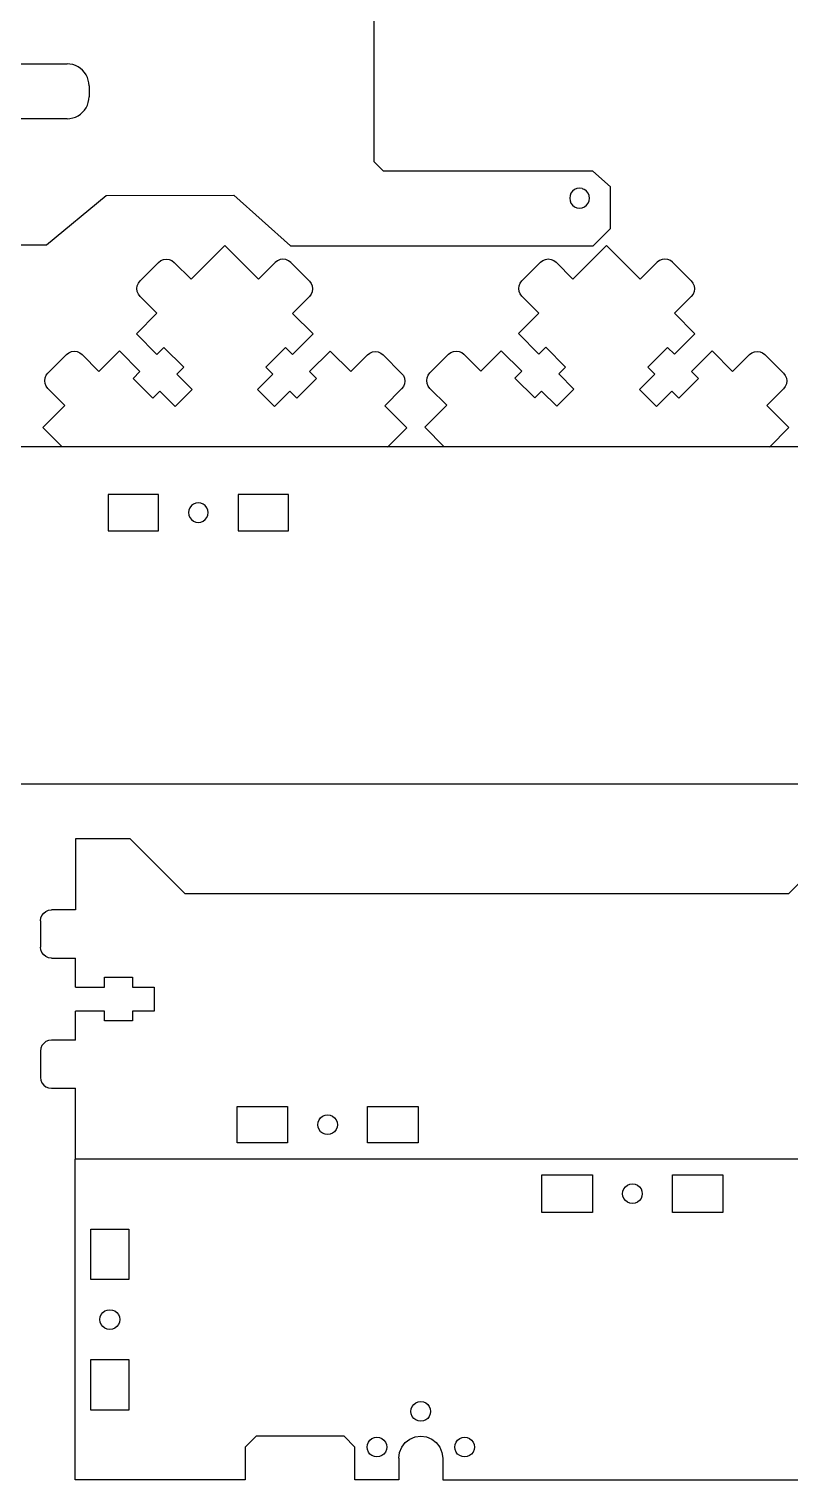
# Model space of a CAD drawing. Extents: x -217 to 602, y -128 to 416.
# Drawn here: x -63.5 to 75.2, y -127.6 to 136.9 of the extents above; entities that cross this region are included whole.
import ezdxf

# ---------------------------------------------------------------- set-up
doc = ezdxf.new("R2010")
doc.units = 0
doc.layers.add('Layer_1', color=7, linetype='CONTINUOUS')

msp = doc.modelspace()

# ---------------------------------------------------------------- linework, layer by layer
at = {"layer": 'Layer_1', "color": 4}
for p, q in [((-0.582843, 112.724101), (-0.573953, 160.890657)), ((1.108617, 111.007315), (-0.582843, 112.724101)), ((39.311905, 111.007315), (1.108617, 111.007315)), ((42.519637, 108.1729), (39.311905, 111.007315)), ((-60.321832, 97.564421), (-49.445632, 106.554215)), ((-49.445632, 106.554215), (-26.195458, 106.620932)), ((-26.195458, 106.620932), (-15.843218, 97.3976)), ((42.519637, 100.54068), (42.519637, 108.1729)), ((39.376548, 97.3976), (42.519637, 100.54068)), ((-97.118791, 97.590386), (-60.321832, 97.564421)), ((-15.843218, 97.3976), (39.376548, 97.3976))]:
    msp.add_line(p, q, dxfattribs=at)
at = {"layer": 'Layer_1', "color": 7}
for p, q in [((-79.53031, 130.579652), (-56.576302, 130.579652)), ((-56.055207, 130.545446), (-56.576302, 130.579652)), ((-55.543087, 130.443366), (-56.055207, 130.545446)), ((-55.048633, 130.275162), (-55.543087, 130.443366)), ((-54.580286, 130.043768), (-55.048633, 130.275162)), ((-54.146115, 129.753079), (-54.580286, 130.043768)), ((-53.753516, 129.408091), (-54.146115, 129.753079)), ((-53.409233, 129.014701), (-53.753516, 129.408091)), ((-53.119108, 128.579627), (-53.409233, 129.014701)), ((-52.888166, 128.110405), (-53.119108, 128.579627)), ((-52.7203, 127.614964), (-52.888166, 128.110405)), ((-52.618446, 127.101771), (-52.7203, 127.614964)), ((-52.584269, 126.579688), (-52.618446, 127.101771)), ((-52.618446, 124.057609), (-52.584269, 124.579692)), ((-52.584269, 126.579688), (-52.584269, 124.579664)), ((-54.146115, 121.406329), (-53.753516, 121.751289)), ((-53.753516, 121.751289), (-53.409233, 122.144678)), ((-53.409233, 122.144678), (-53.119108, 122.579724)), ((-53.119108, 122.579724), (-52.888166, 123.048947)), ((-52.888166, 123.048947), (-52.7203, 123.544444)), ((-52.7203, 123.544444), (-52.618446, 124.057609)), ((-56.576302, 120.579728), (-79.53031, 120.579728)), ((-56.576302, 120.579728), (-56.055207, 120.613962)), ((-56.055207, 120.613962), (-55.543087, 120.716041)), ((-55.543087, 120.716041), (-55.048633, 120.884189)), ((-55.048633, 120.884189), (-54.580286, 121.115612)), ((-54.580286, 121.115612), (-54.146115, 121.406329)), ((35.132879, 106.552239), (35.071665, 106.086432)), ((35.071665, 106.086432), (35.132879, 105.620596)), ((35.312344, 106.98641), (35.132879, 106.552239)), ((35.597812, 107.359197), (35.312344, 106.98641)), ((35.969894, 107.645258), (35.597812, 107.359197)), ((36.403133, 107.82509), (35.969894, 107.645258)), ((36.868066, 107.886388), (36.403133, 107.82509)), ((37.332999, 107.82509), (36.868066, 107.886388)), ((37.332999, 107.82509), (37.766267, 107.645258)), ((38.138317, 107.359197), (37.766267, 107.645258)), ((38.423813, 106.98641), (38.138317, 107.359197)), ((38.603278, 106.552239), (38.423813, 106.98641)), ((38.603278, 105.620596), (38.664464, 106.086432)), ((38.604182, 106.505701), (38.604182, 106.552239)), ((38.664464, 106.086432), (38.604182, 106.505701)), ((35.132879, 105.620596), (35.312344, 105.186425)), ((35.312344, 105.186425), (35.597812, 104.813638)), ((35.597812, 104.813638), (35.969894, 104.527605)), ((35.969894, 104.527605), (36.403133, 104.347773)), ((36.403133, 104.347773), (36.868066, 104.286446)), ((36.868066, 104.286446), (37.332999, 104.347773)), ((37.332999, 104.347773), (37.766267, 104.527605)), ((37.766267, 104.527605), (38.138317, 104.813638)), ((38.138317, 104.813638), (38.423813, 105.186425)), ((38.423813, 105.186425), (38.603278, 105.620596)), ((-39.933739, 52.05473), (-49.115359, 52.05473)), ((-49.115359, 52.05473), (-49.115359, 45.454738)), ((-39.933739, 45.454738), (-39.933739, 52.05473)), ((-33.547389, 50.315084), (-33.919809, 50.028742)), ((-33.113754, 50.495086), (-33.547389, 50.315084)), ((-32.648313, 50.556469), (-33.113754, 50.495086)), ((-32.182957, 50.495086), (-32.648313, 50.556469)), ((-31.749294, 50.315084), (-32.182957, 50.495086)), ((-31.376902, 50.028742), (-31.749294, 50.315084)), ((-25.362944, 52.05473), (-25.362944, 45.454738)), ((-16.181324, 52.05473), (-25.362916, 52.05473)), ((-16.181324, 45.454738), (-16.181324, 52.05473)), ((-34.446464, 48.754762), (-34.385165, 48.288447)), ((-34.385165, 49.221078), (-34.446436, 48.754762)), ((-34.205587, 49.655616), (-34.385165, 49.221078)), ((-34.385165, 48.288447), (-34.205587, 47.853909)), ((-33.919809, 50.028742), (-34.205587, 49.655616)), ((-34.205587, 47.853909), (-33.919809, 47.480755)), ((-31.091124, 49.655616), (-31.376902, 50.028742)), ((-31.376902, 47.480755), (-31.091124, 47.853909)), ((-30.91149, 49.221078), (-31.091124, 49.655616)), ((-31.091124, 47.853909), (-30.91149, 48.288447)), ((-30.850219, 48.754762), (-30.91149, 49.221078)), ((-30.91149, 48.288447), (-30.850219, 48.754762)), ((-49.115359, 45.454738), (-39.933739, 45.454738)), ((-33.919809, 47.480755), (-33.547389, 47.194412)), ((-33.547389, 47.194412), (-33.113754, 47.014439)), ((-33.113754, 47.014439), (-32.648313, 46.953056)), ((-32.648313, 46.953056), (-32.182957, 47.014439)), ((-32.182957, 47.014439), (-31.749294, 47.194412)), ((-31.749294, 47.194412), (-31.376902, 47.480755)), ((-25.362944, 45.454738), (-16.181324, 45.454738)), ((-25.57653, -66.136801), (-25.57653, -59.549988)), ((-25.57653, -59.549988), (-16.376594, -59.549988)), ((-16.376594, -59.549988), (-16.376594, -66.136801)), ((-1.77673, -59.549988), (7.423206, -59.549988)), ((-1.77673, -66.136801), (-1.77673, -59.549988)), ((7.423206, -59.549988), (7.423206, -66.136801)), ((-10.878368, -62.843352), (-10.816985, -62.377996)), ((-10.816985, -63.308765), (-10.878368, -62.843352)), ((-10.816985, -62.377996), (-10.636984, -61.944333)), ((-10.636984, -63.742456), (-10.816985, -63.308765)), ((-10.636984, -61.944333), (-10.350669, -61.571941)), ((-10.350669, -61.571941), (-9.977515, -61.286163)), ((-9.977515, -61.286163), (-9.542978, -61.1065)), ((-9.542978, -61.1065), (-9.076662, -61.045258)), ((-9.076662, -61.045258), (-8.610318, -61.1065)), ((-8.610318, -61.1065), (-8.175808, -61.286163)), ((-8.175808, -61.286163), (-7.802654, -61.571941)), ((-7.802654, -61.571941), (-7.51634, -61.944333)), ((-7.51634, -61.944333), (-7.336338, -62.377996)), ((-7.336338, -63.308765), (-7.51634, -63.742456)), ((-7.336338, -62.377996), (-7.274955, -62.843352)), ((-7.274955, -62.843352), (-7.336338, -63.308765)), ((-10.350669, -64.114848), (-10.636984, -63.742456)), ((-9.977515, -64.400598), (-10.350669, -64.114848)), ((-9.542978, -64.580261), (-9.977515, -64.400598)), ((-9.076662, -64.641475), (-9.542978, -64.580261)), ((-8.610318, -64.580261), (-9.076662, -64.641475)), ((-8.175808, -64.400598), (-8.610318, -64.580261)), ((-7.802654, -64.114848), (-8.175808, -64.400598)), ((-7.51634, -63.742456), (-7.802654, -64.114848)), ((-16.376594, -66.136801), (-25.57653, -66.136801)), ((7.423206, -66.136801), (-1.77673, -66.136801)), ((30.018905, -78.865785), (30.018905, -71.965819)), ((30.018905, -71.965819), (39.218898, -71.965819)), ((39.218898, -71.965819), (39.218898, -78.865785)), ((45.244879, -74.141808), (45.618033, -73.855466)), ((45.618033, -73.855466), (46.052571, -73.675464)), ((46.052571, -73.675436), (46.518886, -73.614081)), ((46.518886, -73.614081), (46.985202, -73.675436)), ((46.985202, -73.675436), (47.41974, -73.855438)), ((47.41974, -73.855466), (47.792894, -74.141808)), ((53.818875, -78.865785), (53.818875, -71.965819)), ((53.818875, -71.965819), (63.018896, -71.965819)), ((63.018896, -71.965819), (63.018896, -78.865785)), ((44.717152, -75.415788), (44.778563, -74.9495)), ((44.778563, -75.882132), (44.717152, -75.415788)), ((44.778563, -74.9495), (44.958536, -74.514934)), ((44.958536, -76.316641), (44.778563, -75.882132)), ((44.958536, -74.514934), (45.244879, -74.14178)), ((45.244879, -76.689824), (44.958536, -76.316641)), ((45.618033, -76.976138), (45.244879, -76.689824)), ((47.792894, -76.689824), (47.41974, -76.976138)), ((47.792894, -74.141808), (48.079237, -74.514963)), ((48.079237, -76.316641), (47.792894, -76.689824)), ((48.079237, -74.514934), (48.25921, -74.9495)), ((48.25921, -75.882132), (48.079237, -76.316641)), ((48.25921, -74.9495), (48.320621, -75.415788)), ((48.320621, -75.415788), (48.25921, -75.882132)), ((39.218898, -78.865785), (30.018905, -78.865785)), ((46.052571, -77.156139), (45.618033, -76.976138)), ((46.518886, -77.217494), (46.052571, -77.156139)), ((46.985202, -77.156139), (46.518886, -77.217494)), ((47.41974, -76.976138), (46.985202, -77.156139)), ((63.018896, -78.865785), (53.818875, -78.865785)), ((-52.23098, -81.865779), (-45.331126, -81.865779)), ((-52.23098, -91.0658), (-52.23098, -81.865779)), ((-45.331126, -81.865779), (-45.331126, -91.0658)), ((-45.331126, -91.0658), (-52.23098, -91.0658)), ((-50.521306, -97.899473), (-50.341304, -97.464907)), ((-50.341304, -97.464907), (-50.05499, -97.091753)), ((-50.05499, -97.091781), (-49.681836, -96.805466)), ((-49.681836, -96.805466), (-49.247298, -96.625465)), ((-49.247298, -96.625465), (-48.780982, -96.564054)), ((-48.780982, -96.564054), (-48.314638, -96.625465)), ((-48.314638, -96.625465), (-47.880101, -96.805466)), ((-47.880101, -96.805466), (-47.506946, -97.091781)), ((-47.506946, -97.091781), (-47.22066, -97.464935)), ((-47.22066, -97.464907), (-47.040659, -97.899473)), ((-50.582689, -98.365817), (-50.521306, -97.899473)), ((-50.521306, -98.832132), (-50.582689, -98.365817)), ((-50.341304, -99.26667), (-50.521306, -98.832104)), ((-50.05499, -99.639824), (-50.341304, -99.26667)), ((-49.681836, -99.92611), (-50.05499, -99.639824)), ((-49.247298, -100.106112), (-49.681836, -99.92611)), ((-48.780982, -100.167523), (-49.247298, -100.106112)), ((-48.314638, -100.106112), (-48.780982, -100.167523)), ((-47.880101, -99.92611), (-48.314638, -100.106112)), ((-47.506946, -99.639824), (-47.880101, -99.92611)), ((-47.22066, -99.26667), (-47.506946, -99.639824)), ((-47.040659, -98.832132), (-47.22066, -99.26667)), ((-47.040659, -97.899473), (-46.979276, -98.365817)), ((-46.979276, -98.365817), (-47.040659, -98.832104)), ((-52.23098, -114.865798), (-52.23098, -105.665777)), ((-52.23098, -105.665805), (-45.331126, -105.665805)), ((-45.331126, -105.665805), (-45.331126, -114.865798)), ((6.646108, -113.842996), (7.018895, -113.556964)), ((7.018895, -113.556964), (7.453009, -113.377132)), ((7.453009, -113.377132), (7.918902, -113.315805)), ((7.918902, -113.315805), (8.384766, -113.377132)), ((8.384766, -113.377132), (8.818908, -113.556964)), ((8.818908, -113.556964), (9.191696, -113.842996)), ((-45.331126, -114.865798), (-52.23098, -114.865798)), ((6.118888, -115.11579), (6.180243, -114.649926)), ((6.180243, -115.581683), (6.118888, -115.11579)), ((6.180243, -114.649926), (6.360047, -114.215812)), ((6.360047, -116.015797), (6.180243, -115.581683)), ((6.360047, -114.215812), (6.646108, -113.842996)), ((6.646108, -116.388584), (6.360047, -116.015797)), ((7.018895, -116.674616), (6.646108, -116.388584)), ((9.191696, -116.388584), (8.818908, -116.674616)), ((9.191696, -113.842996), (9.477728, -114.215812)), ((9.477728, -116.015797), (9.191696, -116.388584)), ((9.477728, -114.215812), (9.65756, -114.649926)), ((9.65756, -115.581683), (9.477728, -116.015797)), ((9.65756, -114.649926), (9.718887, -115.11579)), ((9.718887, -115.11579), (9.65756, -115.581683)), ((7.453009, -116.854477), (7.018895, -116.674645)), ((7.918902, -116.915775), (7.453009, -116.854477)), ((8.384766, -116.854477), (7.918902, -116.915804)), ((8.818908, -116.674616), (8.384766, -116.854477)), ((-1.881096, -121.615791), (-1.819769, -121.149927)), ((-1.819769, -122.081684), (-1.881096, -121.615791)), ((-1.819769, -121.149927), (-1.639937, -120.715785)), ((-1.639937, -120.715756), (-1.353905, -120.342997)), ((-1.353905, -120.342997), (-0.981089, -120.056965)), ((-0.981089, -120.056965), (-0.546975, -119.877133)), ((-0.546975, -119.877133), (-0.081111, -119.815806)), ((-0.081111, -119.815806), (0.384782, -119.877133)), ((0.384782, -119.877133), (0.818896, -120.056965)), ((0.818896, -120.056965), (1.191683, -120.342997)), ((1.191683, -120.342997), (1.477744, -120.715756)), ((1.477744, -120.715756), (1.657576, -121.149927)), ((1.657576, -121.149927), (1.718903, -121.615791)), ((1.718903, -121.615791), (1.657576, -122.081684)), ((14.117772, -121.615791), (14.179098, -121.149927)), ((14.179098, -122.081684), (14.117772, -121.615791)), ((14.179098, -121.149927), (14.35893, -120.715785)), ((14.35893, -120.715756), (14.644991, -120.342997)), ((14.644991, -120.342997), (15.017778, -120.056965)), ((15.017778, -120.056965), (15.451892, -119.877133)), ((15.451892, -119.877133), (15.917785, -119.815806)), ((15.917785, -119.815806), (16.383649, -119.877133)), ((16.383649, -119.877133), (16.817763, -120.056965)), ((16.817763, -120.056965), (17.190579, -120.342997)), ((17.190579, -120.342997), (17.476611, -120.715756)), ((17.476611, -120.715756), (17.656443, -121.149927)), ((17.656443, -121.149927), (17.71777, -121.615791)), ((17.71777, -121.615791), (17.656443, -122.081684)), ((-1.639937, -122.515798), (-1.819769, -122.081684)), ((-1.353905, -122.888585), (-1.639937, -122.515798)), ((-0.981089, -123.174646), (-1.353905, -122.888585)), ((-0.546975, -123.354421), (-0.981089, -123.174646)), ((-0.081111, -123.415776), (-0.546975, -123.354421)), ((0.384782, -123.354421), (-0.081111, -123.415776)), ((0.818896, -123.174646), (0.384782, -123.354421)), ((1.191683, -122.888585), (0.818896, -123.174646)), ((1.477744, -122.515798), (1.191683, -122.888585)), ((1.657576, -122.081684), (1.477744, -122.515798)), ((14.35893, -122.515798), (14.179098, -122.081684)), ((14.644991, -122.888585), (14.35893, -122.515798)), ((15.017778, -123.174646), (14.644991, -122.888585)), ((15.451892, -123.354421), (15.017778, -123.174646)), ((15.917785, -123.415776), (15.451892, -123.354421)), ((16.383649, -123.354421), (15.917785, -123.415776)), ((16.817763, -123.174646), (16.383649, -123.354421)), ((17.190579, -122.888585), (16.817763, -123.174646)), ((17.476611, -122.515798), (17.190579, -122.888585)), ((17.656443, -122.081684), (17.476611, -122.515798))]:
    msp.add_line(p, q, dxfattribs=at)
at = {"layer": 'Layer_1', "color": 5}
for p, q in [((-33.98158, 91.310946), (-27.842039, 97.450488)), ((-27.842039, 97.450488), (-21.690264, 91.298713)), ((35.6616, 91.338746), (41.801141, 97.478287)), ((41.801141, 97.478287), (47.952914, 91.326511)), ((-39.883045, 94.389657), (-43.270378, 91.002325)), ((-39.883045, 94.389657), (-39.469574, 94.70678)), ((-39.469574, 94.70678), (-38.987893, 94.905882)), ((-38.987893, 94.905882), (-38.47085, 94.973434)), ((-38.47085, 94.973434), (-37.953647, 94.904845)), ((-37.953647, 94.904845), (-37.471567, 94.704784)), ((-37.471567, 94.704784), (-37.057478, 94.386844)), ((-33.98158, 91.310946), (-37.057478, 94.386844)), ((-18.620493, 94.368484), (-21.690264, 91.298713)), ((-18.207022, 94.685567), (-18.620493, 94.368484)), ((-17.725341, 94.884709), (-18.207022, 94.685567)), ((-17.208298, 94.95226), (-17.725341, 94.884709)), ((-16.691095, 94.883671), (-17.208298, 94.95226)), ((-16.209015, 94.683571), (-16.691095, 94.883671)), ((-15.794905, 94.36565), (-16.209015, 94.683571)), ((-12.400827, 90.971572), (-15.794905, 94.36565)), ((29.760133, 94.417457), (26.372801, 91.030124)), ((29.760133, 94.417457), (30.173605, 94.734579)), ((30.173605, 94.734579), (30.655285, 94.933681)), ((30.655285, 94.933681), (31.172328, 95.001234)), ((31.172328, 95.001234), (31.689531, 94.932642)), ((31.689531, 94.932642), (32.171612, 94.732584)), ((32.171612, 94.732584), (32.585702, 94.414643)), ((35.6616, 91.338746), (32.585702, 94.414643)), ((51.022687, 94.396282), (47.952914, 91.326511)), ((51.436157, 94.713364), (51.022687, 94.396282)), ((51.917837, 94.912509), (51.436157, 94.713364)), ((52.434882, 94.980059), (51.917837, 94.912509)), ((52.952086, 94.91147), (52.434882, 94.980059)), ((53.434163, 94.711369), (52.952086, 94.91147)), ((53.848274, 94.393448), (53.434163, 94.711369)), ((57.242352, 90.999371), (53.848274, 94.393448)), ((-43.854174, 89.59011), (-43.786603, 90.107173)), ((-43.786623, 90.107153), (-43.587501, 90.588854)), ((-43.587501, 90.588854), (-43.270378, 91.002325)), ((-12.400827, 90.971572), (-12.082886, 90.557443)), ((-12.082886, 90.557443), (-11.882806, 90.075383)), ((-11.882806, 90.075383), (-11.814217, 89.55818)), ((25.789005, 89.61791), (25.856576, 90.134972)), ((25.856556, 90.134952), (26.055678, 90.616652)), ((26.055678, 90.616652), (26.372801, 91.030124)), ((57.242352, 90.999371), (57.560292, 90.585241)), ((57.560292, 90.585241), (57.760373, 90.103182)), ((57.760373, 90.103182), (57.828962, 89.585979)), ((-43.785565, 89.072927), (-43.854174, 89.59011)), ((-43.585505, 88.590847), (-43.785565, 89.072927)), ((-43.267584, 88.176737), (-43.585505, 88.590847)), ((-43.267584, 88.176737), (-40.191687, 85.10084)), ((-15.467765, 85.076214), (-12.397994, 88.145985)), ((-12.080911, 88.559456), (-12.397994, 88.145985)), ((-11.881769, 89.041137), (-12.080911, 88.559456)), ((-11.814217, 89.55818), (-11.881769, 89.041137)), ((25.857614, 89.100726), (25.789005, 89.61791)), ((26.057674, 88.618646), (25.857614, 89.100726)), ((26.375595, 88.204535), (26.057674, 88.618646)), ((26.375595, 88.204535), (29.451492, 85.128638)), ((54.175414, 85.104014), (57.245185, 88.173784)), ((57.562267, 88.587254), (57.245185, 88.173784)), ((57.761409, 89.068937), (57.562267, 88.587254)), ((57.828962, 89.585979), (57.761409, 89.068937)), ((-40.191687, 85.10084), (-43.931864, 81.360663)), ((-11.720124, 81.328573), (-15.467765, 85.076214)), ((29.451492, 85.128638), (25.711315, 81.388462)), ((57.923055, 81.356373), (54.175414, 85.104014)), ((-43.931864, 81.360663), (-40.184223, 77.613022)), ((-15.460301, 77.588396), (-11.720124, 81.328573)), ((25.711315, 81.388462), (29.458957, 77.640822)), ((54.182879, 77.616195), (57.923055, 81.356373)), ((-56.678559, 77.594144), (-60.065872, 74.206831)), ((-56.678559, 77.594144), (-56.265068, 77.911286)), ((-56.265068, 77.911286), (-55.783387, 78.110389)), ((-55.783387, 78.110389), (-55.266344, 78.17794)), ((-55.266344, 78.17794), (-54.749161, 78.109331)), ((-54.749161, 78.109331), (-54.267081, 77.909271)), ((-54.267081, 77.909271), (-53.852991, 77.59133)), ((-50.777094, 74.515433), (-53.852991, 77.59133)), ((-47.036917, 78.255609), (-50.777094, 74.515433)), ((-43.289276, 74.507969), (-47.036917, 78.255609)), ((-40.184223, 77.613022), (-38.913956, 78.883289)), ((-38.913956, 78.883289), (-35.307745, 75.277078)), ((-20.33211, 75.262151), (-16.733083, 78.861178)), ((-16.733083, 78.861178), (-15.460301, 77.588396)), ((-8.608884, 78.217334), (-12.349061, 74.477157)), ((-4.861244, 74.469693), (-8.608884, 78.217334)), ((-1.791473, 77.539464), (-4.861244, 74.469693)), ((-1.791473, 77.539464), (-1.378002, 77.856547)), ((-1.378002, 77.856547), (-0.896321, 78.055689)), ((-0.896321, 78.055689), (-0.379278, 78.12324)), ((-0.379278, 78.12324), (0.137905, 78.054671)), ((0.137905, 78.054671), (0.619985, 77.854571)), ((0.619985, 77.854571), (1.034095, 77.53665)), ((4.428192, 74.142552), (1.034095, 77.53665)), ((12.96462, 77.621941), (9.577307, 74.234631)), ((12.96462, 77.621941), (13.378111, 77.939086)), ((13.378111, 77.939086), (13.859792, 78.138188)), ((13.859792, 78.138188), (14.376835, 78.205738)), ((14.376835, 78.205738), (14.894018, 78.13713)), ((14.894018, 78.13713), (15.376098, 77.937071)), ((15.376098, 77.937071), (15.790188, 77.619128)), ((18.866085, 74.543233), (15.790188, 77.619128)), ((22.606262, 78.283408), (18.866085, 74.543233)), ((26.353903, 74.535768), (22.606262, 78.283408)), ((29.458957, 77.640822), (30.729222, 78.911087)), ((30.729222, 78.911087), (34.335435, 75.304877)), ((49.311069, 75.28995), (52.910097, 78.888978)), ((52.910097, 78.888978), (54.182879, 77.616195)), ((61.034295, 78.245133), (57.294117, 74.504955)), ((64.781935, 74.497493), (61.034295, 78.245133)), ((67.851706, 77.567264), (64.781935, 74.497493)), ((67.851706, 77.567264), (68.265178, 77.884346)), ((68.265178, 77.884346), (68.746858, 78.083488)), ((68.746858, 78.083488), (69.263901, 78.15104)), ((69.263901, 78.15104), (69.781084, 78.082472)), ((69.781084, 78.082472), (70.263165, 77.88237)), ((70.263165, 77.88237), (70.677272, 77.56445)), ((74.071373, 74.170352), (70.677272, 77.56445)), ((-60.382994, 73.79336), (-60.065872, 74.206831)), ((-44.559504, 73.237742), (-43.289276, 74.507969)), ((-35.307745, 75.277078), (-36.578012, 74.006811)), ((-19.059328, 73.989369), (-20.33211, 75.262151)), ((-12.349061, 74.477157), (-11.07628, 73.204375)), ((4.428192, 74.142552), (4.746113, 73.728443)), ((9.260185, 73.821159), (9.577307, 74.234631)), ((25.083675, 73.265539), (26.353903, 74.535768)), ((34.335435, 75.304877), (33.065167, 74.034609)), ((50.583852, 74.017168), (49.311069, 75.28995)), ((57.294117, 74.504955), (58.566899, 73.232175)), ((74.071373, 74.170352), (74.389293, 73.756242)), ((-60.649668, 72.794616), (-60.582097, 73.311679)), ((-60.581059, 72.277433), (-60.649668, 72.794616)), ((-60.582097, 73.311679), (-60.382994, 73.79336)), ((-60.380999, 71.795353), (-60.581059, 72.277433)), ((-60.063058, 71.381263), (-60.380999, 71.795353)), ((-40.953292, 69.63153), (-44.559504, 73.237742)), ((-36.578012, 74.006811), (-33.784953, 71.213752)), ((-21.84682, 71.201878), (-19.059328, 73.989369)), ((-11.07628, 73.204375), (-14.675307, 69.605348)), ((4.748089, 71.730456), (4.431006, 71.316985)), ((4.746113, 73.728443), (4.946194, 73.246383)), ((4.947231, 72.212137), (4.748089, 71.730456)), ((4.946194, 73.246383), (5.014783, 72.72918)), ((5.014783, 72.72918), (4.947231, 72.212137)), ((8.993511, 72.822414), (9.061083, 73.339479)), ((9.06212, 72.305233), (8.993511, 72.822414)), ((9.061083, 73.339479), (9.260185, 73.821159)), ((9.26218, 71.823152), (9.06212, 72.305233)), ((9.580121, 71.409062), (9.26218, 71.823152)), ((28.689887, 69.659329), (25.083675, 73.265539)), ((33.065167, 74.034609), (35.858227, 71.241552)), ((47.79636, 71.229676), (50.583852, 74.017168)), ((58.566899, 73.232175), (54.967872, 69.633147)), ((74.391269, 71.758255), (74.074187, 71.344783)), ((74.389293, 73.756242), (74.589372, 73.274181)), ((74.59041, 72.239935), (74.391269, 71.758255)), ((74.589372, 73.274181), (74.657963, 72.756978)), ((74.657963, 72.756978), (74.59041, 72.239935)), ((-60.063058, 71.381263), (-56.98716, 68.305366)), ((-39.683065, 70.901758), (-40.953292, 69.63153)), ((-36.890006, 68.108698), (-39.683065, 70.901758)), ((-33.784953, 71.213752), (-36.890006, 68.108698)), ((-18.73558, 68.090638), (-21.84682, 71.201878)), ((-15.948088, 70.87813), (-18.73558, 68.090638)), ((-14.675307, 69.605348), (-15.948088, 70.87813)), ((1.361235, 68.247214), (4.431006, 71.316985)), ((9.580121, 71.409062), (12.656019, 68.333164)), ((29.960113, 70.929558), (28.689887, 69.659329)), ((32.753173, 68.136498), (29.960113, 70.929558)), ((35.858227, 71.241552), (32.753173, 68.136498)), ((50.9076, 68.118438), (47.79636, 71.229676)), ((53.695092, 70.905927), (50.9076, 68.118438)), ((54.967872, 69.633147), (53.695092, 70.905927)), ((71.004416, 68.275012), (74.074187, 71.344783)), ((-56.98716, 68.305366), (-61.004668, 64.287859)), ((1.361235, 68.247214), (5.389679, 64.218771)), ((12.656019, 68.333164), (8.638511, 64.315657)), ((71.004416, 68.275012), (75.032859, 64.246569)), ((-61.004668, 64.287859), (-57.466327, 60.749518)), ((5.389679, 64.218771), (1.860298, 60.68939)), ((8.638511, 64.315657), (12.176852, 60.777316)), ((75.032859, 64.246569), (71.503478, 60.717189)), ((-45.076392, -10.747755), (-55.076288, -10.747755)), ((-55.076288, -10.747755), (-55.076288, -23.671867)), ((-35.07644, -20.727753), (-45.076392, -10.747755)), ((84.979312, -10.747755), (74.979389, -20.727753)), ((74.979389, -20.727753), (-35.07644, -20.727753)), ((-60.426261, -23.939273), (-59.943887, -23.739883)), ((-59.943887, -23.739883), (-59.426263, -23.671867)), ((-55.076288, -23.671867), (-59.426263, -23.671867)), ((-61.426259, -25.667856), (-61.358103, -25.151276)), ((-61.426259, -25.667856), (-61.426259, -30.458268)), ((-61.358103, -25.151276), (-61.158289, -24.669862)), ((-61.158289, -24.669862), (-60.840479, -24.256491)), ((-60.840479, -24.256491), (-60.426261, -23.939273)), ((-61.358103, -30.974875), (-61.426259, -30.458268)), ((-61.158289, -31.456262), (-61.358103, -30.974875)), ((-60.840479, -31.869661), (-61.158289, -31.456262)), ((-60.426261, -32.18685), (-60.840479, -31.869661)), ((-59.943887, -32.38624), (-60.426261, -32.18685)), ((-59.426263, -32.454228), (-59.943887, -32.38624)), ((-59.426263, -32.454228), (-55.076288, -32.454228)), ((-55.076288, -37.743665), (-55.076288, -32.454228)), ((-49.776352, -37.743665), (-49.776352, -35.947236)), ((-49.776352, -35.947236), (-44.67637, -35.947236)), ((-44.67637, -35.947236), (-44.67637, -37.743665)), ((-55.076288, -37.743665), (-49.776352, -37.743665)), ((-44.67637, -37.743665), (-40.726416, -37.743665)), ((-40.726416, -37.743665), (-40.726416, -42.134845)), ((-55.076288, -47.424282), (-55.076288, -42.134845)), ((-49.776352, -42.134845), (-55.076288, -42.134845)), ((-49.776352, -43.931246), (-49.776352, -42.134845)), ((-44.67637, -42.134845), (-44.67637, -43.931246)), ((-40.726416, -42.134845), (-44.67637, -42.134845)), ((-44.67637, -43.931246), (-49.776352, -43.931246)), ((-59.943887, -47.49227), (-60.426261, -47.69166)), ((-59.426263, -47.424282), (-59.943887, -47.49227)), ((-55.076288, -47.424282), (-59.426263, -47.424282)), ((-61.358103, -48.903663), (-61.426259, -49.420242)), ((-61.426259, -49.420242), (-61.426259, -54.210682)), ((-61.158289, -48.422276), (-61.358103, -48.903663)), ((-60.840479, -48.008877), (-61.158289, -48.422276)), ((-60.426261, -47.69166), (-60.840479, -48.008877)), ((-61.426259, -54.210682), (-61.358103, -54.72729)), ((-61.358103, -54.72729), (-61.158289, -55.208677)), ((-61.158289, -55.208677), (-60.840479, -55.622076)), ((-60.840479, -55.622076), (-60.426261, -55.939265)), ((-60.426261, -55.939265), (-59.943887, -56.138655)), ((-59.943887, -56.138655), (-59.426263, -56.206671)), ((-59.426263, -56.206671), (-55.076288, -56.206671)), ((-55.076288, -69.130784), (-55.076288, -56.206671)), ((-55.080972, -127.615808), (-55.080972, -69.115826)), ((-24.081147, -121.615791), (-22.081151, -119.615795)), ((-24.081147, -121.615791), (-24.081147, -127.615808)), ((-6.081155, -119.615795), (-22.081151, -119.615795)), ((-4.081159, -121.615791), (-6.081155, -119.615795)), ((-4.081159, -127.615808), (-4.081159, -121.615791)), ((4.055195, -122.580512), (4.454793, -121.615791)), ((4.454793, -121.615791), (5.09047, -120.787328)), ((5.09047, -120.787328), (5.918906, -120.151679)), ((5.918906, -120.151679), (6.883626, -119.75208)), ((6.883626, -119.75208), (7.918902, -119.615795)), ((7.918902, -119.615795), (8.954177, -119.75208)), ((8.954177, -119.75208), (9.918898, -120.151679)), ((9.918898, -120.151707), (10.747333, -120.787356)), ((10.747333, -120.787328), (11.38301, -121.615791)), ((11.38301, -121.615791), (11.782608, -122.580512)), ((3.91891, -123.615787), (4.055195, -122.580512)), ((3.91891, -123.615787), (3.91891, -127.615808)), ((11.782608, -122.580512), (11.918894, -123.615787)), ((11.918894, -123.615787), (11.918894, -127.615808)), ((-24.081147, -127.615808), (-55.080972, -127.615808)), ((3.91891, -127.615808), (-4.081159, -127.615808)), ((11.918894, -127.615808), (82.918864, -127.615808))]:
    msp.add_line(p, q, dxfattribs=at)
at = {"layer": 'Layer_1', "color": 3}
for p, q in [((103.578773, 60.754682), (-173.518378, 60.754682)), ((240.920693, -69.115741), (-55.079082, -69.115741))]:
    msp.add_line(p, q, dxfattribs=at)
at = {"layer": 'Layer_1', "color": 2}
msp.add_line((-190.323272, -0.694886), (83.627976, -0.694886), dxfattribs=at)

doc.saveas('drawing.dxf')
